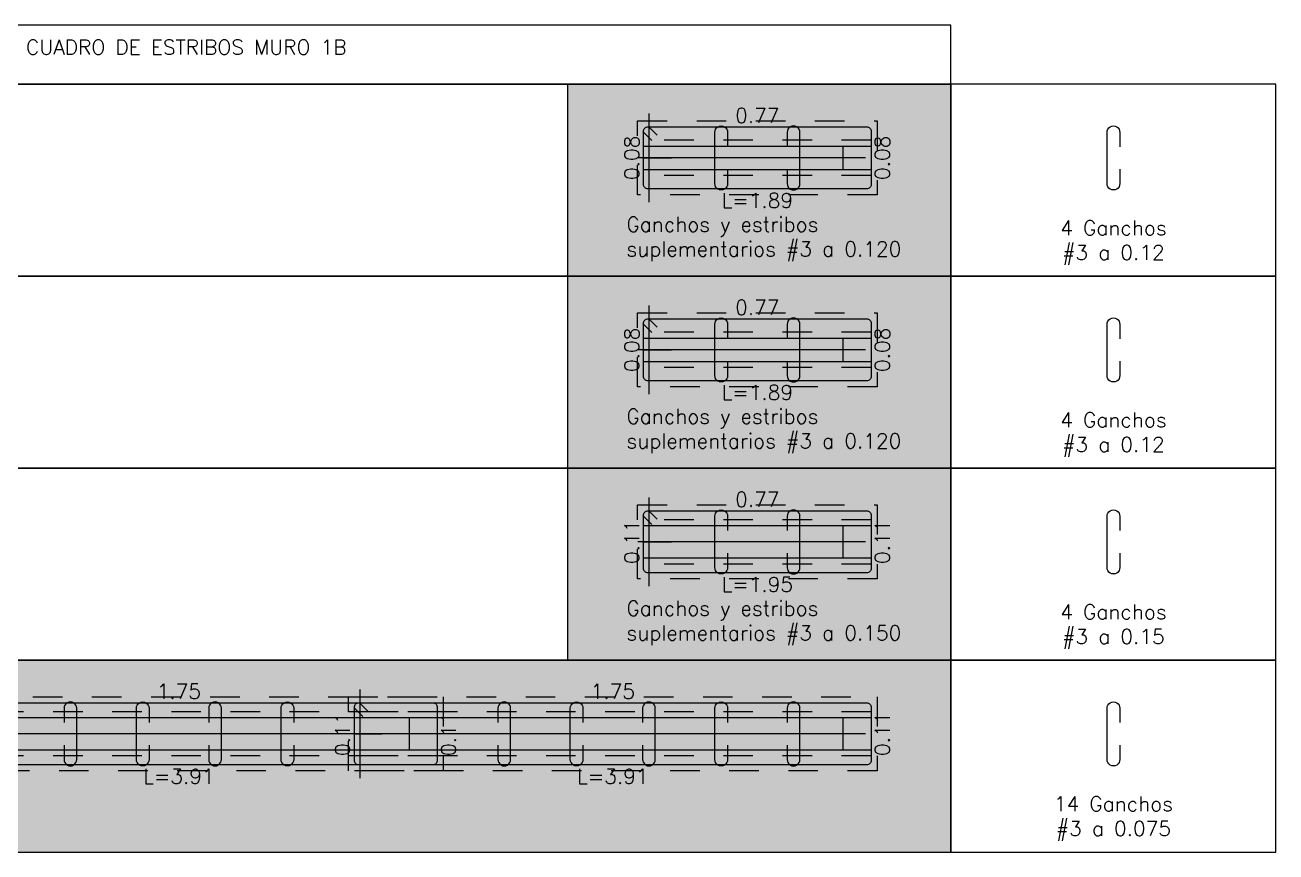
# Model space of a CAD drawing. Header units: millimetres. Extents: x -99999999 to 100000000, y -41 to 20.
# Drawn here: x 154.938 to 159.171, y -10.809 to -8.009 of the extents above; entities that cross this region are included whole.
import ezdxf

# ---------------------------------------------------------------- set-up
doc = ezdxf.new("R2010")
doc.units = ezdxf.units.MM
doc.header["$LTSCALE"] = 0.01
doc.linetypes.add('DASHED2', pattern=[0.375, 0.25, -0.125])
for name, color, linetype in [('FC_BORDES', 4, 'Continuous'), ('FC_ESTRIBOS', 3, 'Continuous'), ('FC_GANCHOS', 4, 'Continuous'), ('FC_HATCH 252', 252, 'Continuous'), ('FC_HATCH MUROS', 253, 'Continuous'), ('FC_R-80', 11, 'Continuous')]:
    doc.layers.add(name, color=color, linetype=linetype)
doc.layers.add('FC_DEFPOINTS', color=250, linetype='Continuous', plot=False)
doc.styles.add('FC_TEXT', font='romans.shx', dxfattribs={"height": 0.002})
doc.styles.add('FC_TEXT1', font='romans.shx')

# ---------------------------------------------------------------- blocks, each defined once
blk = doc.blocks.new('*U747')
at = {"layer": 'FC_DEFPOINTS', "ltscale": 0.6}
for points in [[(0, 0.1501), (0, -0.1499)], [(0.076, 0.0001), (-0.018, 0.0001), (-0.018, 0.0551), (1.7308, 0.0551), (1.7308, -0.0549), (-0.018, -0.0549), (-0.018, 0), (0.076, 0)], [(1.6364, -0.0549), (1.6364, 0.0551)], [(1.7118, 0.0001), (-0.037, 0.0001)]]:
    blk.add_lwpolyline(points, dxfattribs=at)
at = {"layer": 'FC_DEFPOINTS', "linetype": 'DASHED2', "ltscale": 0.6}
blk.add_lwpolyline([(-0.038, 0.1251), (1.7508, 0.1251), (1.7508, -0.1249), (-0.038, -0.1249)], close=True, dxfattribs=at)
for points in [[(1.7308, 0.0751), (-0.018, 0.0751)], [(1.7308, -0.0749), (-0.018, -0.0749)]]:
    blk.add_lwpolyline(points, dxfattribs=at)
at = {"layer": 'FC_ESTRIBOS', "ltscale": 0.6}
blk.add_lwpolyline([(-0.003, 0.1051), (1.7158, 0.1051, -0.414214), (1.7308, 0.0901), (1.7308, -0.0899, -0.414214), (1.7158, -0.1049), (-0.003, -0.1049, -0.414214), (-0.018, -0.0899), (-0.018, 0.0901, -0.414214)], format="xyb", close=True, dxfattribs=at)
for points in [[(-0.018, 0.0874), (0.0103, 0.0591)], [(-0.0003, 0.1051), (0.028, 0.0768)]]:
    blk.add_lwpolyline(points, dxfattribs=at)
at = {"layer": 'FC_R-80', "char_height": 0.05, "attachment_point": 5, "style": 'FC_TEXT'}
for s, insert, width in [('1.75', (0.8564, 0.144), 1.508813), ('L=3.91', (0.8564, -0.1439), 1.611194)]:
    blk.add_mtext(s, dxfattribs=dict(at, insert=insert, width=width))
at = {"layer": 'FC_R-80', "char_height": 0.05, "width": 0.136214, "attachment_point": 5, "rotation": 90, "style": 'FC_TEXT'}
for insert in [(-0.058, 0.0001), (1.7687, 0.0001)]:
    blk.add_mtext('0.11', dxfattribs=dict(at, insert=insert))
blk = doc.blocks.new('*U741')
at = {"layer": 'FC_GANCHOS', "color": 0, "lineweight": -2}
blk.add_lwpolyline([(0.049, 0.0215), (0.0005, 0.0215, 1.022233), (0.0005, -0.0215), (0.1735, -0.0215, 1.022233), (0.1735, 0.0215), (0.125, 0.0215)], format="xyb", dxfattribs=at)
blk = doc.blocks.new('*U740')
at = {"layer": 'FC_GANCHOS', "color": 0, "lineweight": -2}
blk.add_lwpolyline([(0.049, -0.0215), (0.0005, -0.0215, -1.022233), (0.0005, 0.0215), (0.1735, 0.0215, -1.022233), (0.1735, -0.0215), (0.125, -0.0215)], format="xyb", dxfattribs=at)
blk = doc.blocks.new('*U748')
at = {"layer": 'FC_DEFPOINTS', "ltscale": 0.6}
for points in [[(0, 0.1501), (0, -0.1499)], [(0.076, 0.0001), (-0.018, 0.0001), (-0.018, 0.0551), (0.7521, 0.0551), (0.7521, -0.0549), (-0.018, -0.0549), (-0.018, 0), (0.076, 0)], [(0.6577, -0.0549), (0.6577, 0.0551)], [(0.7331, 0.0001), (-0.037, 0.0001)]]:
    blk.add_lwpolyline(points, dxfattribs=at)
at = {"layer": 'FC_DEFPOINTS', "linetype": 'DASHED2', "ltscale": 0.6}
blk.add_lwpolyline([(-0.038, 0.1251), (0.7721, 0.1251), (0.7721, -0.1249), (-0.038, -0.1249)], close=True, dxfattribs=at)
for points in [[(0.7521, 0.0751), (-0.018, 0.0751)], [(0.7521, -0.0749), (-0.018, -0.0749)]]:
    blk.add_lwpolyline(points, dxfattribs=at)
at = {"layer": 'FC_ESTRIBOS', "ltscale": 0.6}
blk.add_lwpolyline([(-0.003, 0.1051), (0.7371, 0.1051, -0.414214), (0.7521, 0.0901), (0.7521, -0.0899, -0.414214), (0.7371, -0.1049), (-0.003, -0.1049, -0.414214), (-0.018, -0.0899), (-0.018, 0.0901, -0.414214)], format="xyb", close=True, dxfattribs=at)
for points in [[(-0.018, 0.0874), (0.0103, 0.0591)], [(-0.0003, 0.1051), (0.028, 0.0768)]]:
    blk.add_lwpolyline(points, dxfattribs=at)
at = {"layer": 'FC_R-80', "char_height": 0.05, "attachment_point": 5, "style": 'FC_TEXT'}
for s, insert, width in [('0.77', (0.367, 0.144), 0.530076), ('L=1.95', (0.367, -0.1439), 0.632457)]:
    blk.add_mtext(s, dxfattribs=dict(at, insert=insert, width=width))
at = {"layer": 'FC_R-80', "char_height": 0.05, "width": 0.136214, "attachment_point": 5, "rotation": 90, "style": 'FC_TEXT'}
for insert in [(-0.058, 0.0001), (0.79, 0.0001)]:
    blk.add_mtext('0.11', dxfattribs=dict(at, insert=insert))
blk = doc.blocks.new('*U749')
at = {"layer": 'FC_DEFPOINTS', "ltscale": 0.6}
for points in [[(0, 0.1501), (0, -0.1499)], [(0.7331, 0.0001), (-0.037, 0.0001)], [(0.076, 0.0001), (-0.018, 0.0001), (-0.018, 0.0401), (0.7521, 0.0401), (0.7521, -0.0399), (-0.018, -0.0399), (-0.018, 0), (0.076, 0)], [(0.6577, -0.0399), (0.6577, 0.0401)]]:
    blk.add_lwpolyline(points, dxfattribs=at)
at = {"layer": 'FC_DEFPOINTS', "linetype": 'DASHED2', "ltscale": 0.6}
blk.add_lwpolyline([(-0.038, 0.1251), (0.7721, 0.1251), (0.7721, -0.1249), (-0.038, -0.1249)], close=True, dxfattribs=at)
for points in [[(0.7521, 0.0601), (-0.018, 0.0601)], [(0.7521, -0.0599), (-0.018, -0.0599)]]:
    blk.add_lwpolyline(points, dxfattribs=at)
at = {"layer": 'FC_ESTRIBOS', "ltscale": 0.6}
blk.add_lwpolyline([(-0.003, 0.1051), (0.7371, 0.1051, -0.414214), (0.7521, 0.0901), (0.7521, -0.0899, -0.414214), (0.7371, -0.1049), (-0.003, -0.1049, -0.414214), (-0.018, -0.0899), (-0.018, 0.0901, -0.414214)], format="xyb", close=True, dxfattribs=at)
for points in [[(-0.018, 0.0874), (0.0103, 0.0591)], [(-0.0003, 0.1051), (0.028, 0.0768)]]:
    blk.add_lwpolyline(points, dxfattribs=at)
at = {"layer": 'FC_R-80', "char_height": 0.05, "attachment_point": 5, "style": 'FC_TEXT'}
for s, insert, width in [('0.77', (0.367, 0.144), 0.530076), ('L=1.89', (0.367, -0.1439), 0.632457)]:
    blk.add_mtext(s, dxfattribs=dict(at, insert=insert, width=width))
at = {"layer": 'FC_R-80', "char_height": 0.05, "width": 0.136214, "attachment_point": 5, "rotation": 90, "style": 'FC_TEXT'}
for insert in [(-0.058, 0.0001), (0.79, 0.0001)]:
    blk.add_mtext('0.08', dxfattribs=dict(at, insert=insert))

msp = doc.modelspace()

# ---------------------------------------------------------------- hatches: boundary and pattern name
at = {"layer": 'FC_HATCH 252', "ltscale": 0.9}
h = msp.add_hatch(dxfattribs=at)
h.set_pattern_fill('DOTS', color=256, scale=0.009, angle=2578.31008, style=0)
h.paths.add_polyline_path([(156.7735, -8.8592), (158.0715, -8.8592), (158.0715, -8.2092), (156.7735, -8.2092)])
h = msp.add_hatch(dxfattribs=at)
h.set_pattern_fill('DOTS', color=256, scale=0.009, angle=2578.31008, style=0)
h.paths.add_polyline_path([(156.7735, -9.5092), (158.0715, -9.5092), (158.0715, -8.8592), (156.7735, -8.8592)])
h = msp.add_hatch(dxfattribs=at)
h.set_pattern_fill('DOTS', color=256, scale=0.009, angle=2578.31008, style=0)
h.paths.add_polyline_path([(156.7735, -10.1592), (158.0715, -10.1592), (158.0715, -9.5092), (156.7735, -9.5092)])
at = {"layer": 'FC_HATCH MUROS', "ltscale": 0.9}
msp.add_hatch(color=256, dxfattribs=at).paths.add_polyline_path([(152.8965, -10.8092), (158.0715, -10.8092), (158.0715, -10.1592), (152.8965, -10.1592)])

# ---------------------------------------------------------------- linework, layer by layer
at = {"layer": 'FC_BORDES', "ltscale": 0.6}
for points in [[(152.8965, -8.2092), (158.0715, -8.2092), (158.0715, -8.0092), (152.8965, -8.0092)], [(152.8965, -8.8592), (158.0715, -8.8592), (158.0715, -8.2092), (152.8965, -8.2092)], [(152.8965, -8.8592), (158.0715, -8.8592), (158.0715, -8.2092), (152.8965, -8.2092)], [(152.8965, -8.8592), (158.0715, -8.8592), (158.0715, -8.2092), (152.8965, -8.2092)], [(152.8965, -8.8592), (158.0715, -8.8592), (158.0715, -8.2092), (152.8965, -8.2092)], [(152.8965, -8.8592), (158.0715, -8.8592), (158.0715, -8.2092), (152.8965, -8.2092)], [(156.7735, -8.8592), (158.0715, -8.8592), (158.0715, -8.2092), (156.7735, -8.2092)], [(158.0715, -8.8592), (159.1715, -8.8592), (159.1715, -8.2092), (158.0715, -8.2092)], [(152.8965, -9.5092), (158.0715, -9.5092), (158.0715, -8.8592), (152.8965, -8.8592)], [(156.7735, -9.5092), (158.0715, -9.5092), (158.0715, -8.8592), (156.7735, -8.8592)], [(158.0715, -9.5092), (159.1715, -9.5092), (159.1715, -8.8592), (158.0715, -8.8592)], [(152.8965, -10.1592), (158.0715, -10.1592), (158.0715, -9.5092), (152.8965, -9.5092)], [(156.7735, -10.1592), (158.0715, -10.1592), (158.0715, -9.5092), (156.7735, -9.5092)], [(158.0715, -10.1592), (159.1715, -10.1592), (159.1715, -9.5092), (158.0715, -9.5092)], [(152.8965, -10.8092), (158.0715, -10.8092), (158.0715, -10.1592), (152.8965, -10.1592)], [(152.8965, -10.8092), (158.0715, -10.8092), (158.0715, -10.1592), (152.8965, -10.1592)], [(158.0715, -10.8092), (159.1715, -10.8092), (159.1715, -10.1592), (158.0715, -10.1592)]]:
    msp.add_lwpolyline(points, close=True, dxfattribs=at)

# ---------------------------------------------------------------- block references
at = {"layer": 'FC_ESTRIBOS', "ltscale": 0.6}
for name, p in [('*U749', (157.0494, -8.4592)), ('*U749', (157.0494, -9.1092)), ('*U748', (157.0494, -9.7592)), ('*U747', (154.6026, -10.4092)), ('*U747', (156.0707, -10.4092))]:
    msp.add_blockref(name, p, dxfattribs=at)
at = {"layer": 'FC_GANCHOS', "ltscale": 0.6, "rotation": 90}
for name, p in [('*U740', (157.2941, -8.5462)), ('*U741', (157.5388, -8.5462)), ('*U740', (158.6215, -8.5462)), ('*U740', (157.2941, -9.1962)), ('*U741', (157.5388, -9.1962)), ('*U740', (158.6215, -9.1962)), ('*U740', (157.2941, -9.8462)), ('*U741', (157.5388, -9.8462)), ('*U740', (158.6215, -9.8462)), ('*U741', (155.0919, -10.4962)), ('*U740', (155.3366, -10.4962)), ('*U741', (155.5813, -10.4962)), ('*U740', (155.826, -10.4962)), ('*U741', (156.56, -10.4962)), ('*U740', (156.8047, -10.4962)), ('*U741', (157.0494, -10.4962)), ('*U740', (157.2941, -10.4962)), ('*U741', (157.5388, -10.4962)), ('*U740', (158.6215, -10.4962))]:
    msp.add_blockref(name, p, dxfattribs=at)

# ---------------------------------------------------------------- texts
at = {"layer": 'FC_R-80', "ltscale": 0.6, "insert": (155.484, -8.0592), "char_height": 0.05, "attachment_point": 2, "style": 'FC_TEXT1'}
msp.add_mtext('CUADRO DE ESTRIBOS MURO 1B', dxfattribs=at)
at = {"layer": 'FC_R-80', "ltscale": 0.6, "char_height": 0.05, "style": 'FC_TEXT1'}
for s, insert, width, attachment_point in [('Ganchos y estribos suplementarios #3 a 0.120', (156.9735, -8.6592), 1.2, 1), ('4 Ganchos #3 a 0.12', (158.6215, -8.7462), 0.45, 5), ('Ganchos y estribos suplementarios #3 a 0.120', (156.9735, -9.3092), 1.2, 1), ('4 Ganchos #3 a 0.12', (158.6215, -9.3962), 0.45, 5), ('Ganchos y estribos suplementarios #3 a 0.150', (156.9735, -9.9592), 1.2, 1), ('4 Ganchos #3 a 0.15', (158.6215, -10.0462), 0.45, 5), ('14 Ganchos #3 a 0.075', (158.6215, -10.6962), 0.45, 5)]:
    msp.add_mtext(s, dxfattribs=dict(at, insert=insert, width=width, attachment_point=attachment_point))

doc.saveas('drawing.dxf')
